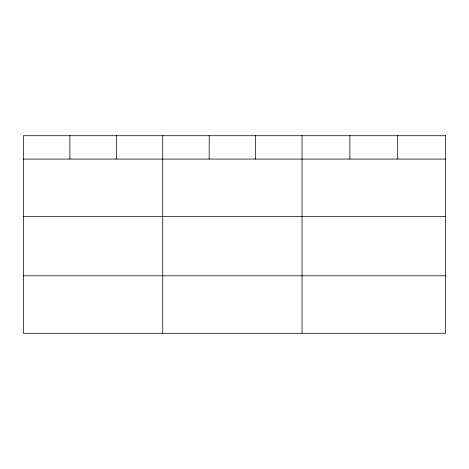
<?xml version="1.0" encoding="UTF-8"?>
<svg xmlns="http://www.w3.org/2000/svg" width="469" height="469" viewBox="0 0 469 469"><rect width="100%" height="100%" fill="white"/><g stroke="black" fill="none" stroke-linecap="round" stroke-linejoin="round"><path stroke-width="0.7" d="M23.45 159.091L445.55 159.091M23.45 216.572L445.55 216.572M23.45 275.801L445.55 275.801M397.712 135.717L397.712 159.091M349.874 135.717L349.874 159.091M302.036 135.717L302.036 333.283M255.605 135.717L255.605 159.091M209.174 135.717L209.174 159.091M162.743 135.717L162.743 333.283M116.312 135.717L116.312 159.091M69.881 135.717L69.881 159.091M445.55 135.717L23.45 135.717L23.45 333.283L445.55 333.283L445.55 135.717"/></g></svg>
